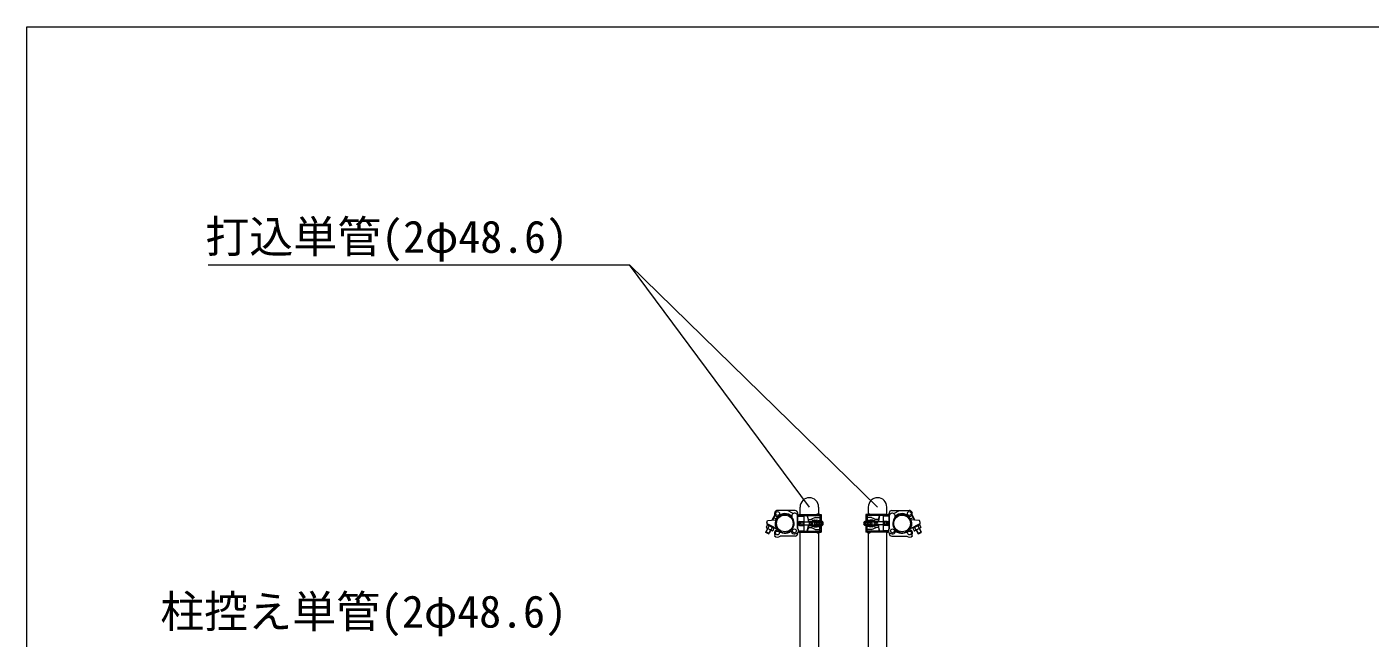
# Model space of a CAD drawing. Units: millimetres, scale not verified. Extents: x 2437 to 26587, y -17325 to 17325.
# Drawn here: x 2437 to 5957, y -2275 to -675 of the extents above; entities that cross this region are included whole.
import ezdxf
from ezdxf.enums import TextEntityAlignment as Align

# ---------------------------------------------------------------- set-up
doc = ezdxf.new("R2010")
doc.units = ezdxf.units.MM
doc.header["$LTSCALE"] = 90
for name, color, linetype, lineweight in [('0-6_ﾎﾞﾙﾄ類', 2, 'Continuous', 18), ('0-A_図面枠', 7, 'Continuous', 18), ('0-E_単管', 7, 'Continuous', 18), ('0-F_単管ｸﾗﾝﾌﾟ', 7, 'Continuous', 18), ('1-9_文字', 7, 'Continuous', 18)]:
    doc.layers.add(name, color=color, linetype=linetype, lineweight=lineweight)
doc.styles.add('ＭＳ ゴシック', font='')
doc.styles.get('ＭＳ ゴシック').set_extended_font_data('MS Gothic')

msp = doc.modelspace()

# ---------------------------------------------------------------- linework, layer by layer
at = {"layer": '0-6_ﾎﾞﾙﾄ類'}
for p, q in [((4375.09, -1986.29), (4389.64, -1994.07)), ((4377.48, -1978.5), (4378.43, -1976.73)), ((4377.48, -1978.5), (4394.79, -1987.76)), ((4395.74, -1985.99), (4378.43, -1976.73)), ((4381.81, -1980.81), (4378.46, -1987.06)), ((4390.47, -1985.44), (4387.12, -1991.7)), ((4395.74, -1985.99), (4394.79, -1987.76)), ((4758.02, -1985.99), (4775.34, -1976.73)), ((4758.02, -1985.99), (4758.97, -1987.76)), ((4758.97, -1987.76), (4776.27, -1978.5)), ((4763.3, -1985.44), (4766.64, -1991.7)), ((4778.67, -1986.29), (4764.12, -1994.07)), ((4771.95, -1980.81), (4775.29, -1987.06)), ((4776.27, -1978.5), (4775.34, -1976.73))]:
    msp.add_line(p, q, dxfattribs=at)
for points in [[(4377.48, -1978.5), (4374.14, -1984.75), (4375.09, -1986.29)], [(4394.79, -1987.76), (4391.45, -1994.01), (4389.64, -1994.07)], [(4758.97, -1987.76), (4762.31, -1994.01), (4764.12, -1994.07)], [(4776.27, -1978.5), (4779.62, -1984.75), (4778.67, -1986.29)]]:
    msp.add_lwpolyline(points, dxfattribs=at)
for centre, radius, start, end in [((4377.99, -1982.75), 4.35, 207.478, 276.246), ((4390.09, -1975.73), 16.25, 224.274, 259.45), ((4390.97, -1989.69), 4.35, 207.478, 276.246), ((4762.78, -1989.69), 4.35, 263.754, 332.522), ((4763.66, -1975.73), 16.25, 280.55, 315.726), ((4775.77, -1982.75), 4.35, 263.754, 332.522)]:
    msp.add_arc(centre, radius, start, end, dxfattribs=at)
at = {"layer": '0-A_図面枠'}
msp.add_lwpolyline([(2436.88, -675), (26586.88, -675), (26586.88, -17325), (2436.88, -17325)], close=True, dxfattribs=at)
at = {"layer": '0-E_単管'}
for p, q in [((4463.26, -1952), (4463.26, -1932)), ((4511.86, -1932), (4511.86, -1950.17)), ((4641.9, -1932), (4641.9, -1950.17)), ((4690.5, -1952), (4690.5, -1932)), ((4463.26, -4249), (4463.26, -1998)), ((4641.9, -1999.84), (4641.9, -4220.5)), ((4690.5, -4220.5), (4690.5, -1998))]:
    msp.add_line(p, q, dxfattribs=at)
msp.add_lwpolyline([(4511.86, -1999.84), (4511.86, -4250.99), (4476.07, -4250.99)], dxfattribs=at)
for centre in [(4487.56, -1932), (4666.2, -1932)]:
    msp.add_arc(centre, 24.3, 0, 180, dxfattribs=at)
at = {"layer": '0-F_単管ｸﾗﾝﾌﾟ'}
for p, q in [((4396.98, -1952.25), (4389.45, -1966.32)), ((4397.53, -1953.32), (4390.64, -1966.22)), ((4392.48, -1960.66), (4394.01, -1959.71)), ((4393.22, -1959.29), (4402.03, -1964.01)), ((4399.3, -1965.46), (4400.7, -1965.99)), ((4399.98, -1965.72), (4404.59, -1957.1)), ((4400.15, -1967.53), (4405.8, -1956.97)), ((4401.3, -1965.37), (4401.24, -1963.58)), ((4450.06, -1941.1), (4404.31, -1941.1)), ((4444.95, -1949.27), (4429.79, -1941.16)), ((4456.54, -1987.31), (4456.54, -1952.96)), ((4457.06, -1987.96), (4457.06, -1948.1)), ((4457.16, -1956), (4473.05, -1956)), ((4461.06, -1970.1), (4461.06, -1979.9)), ((4462.06, -1952), (4518.05, -1952)), ((4462.06, -1954.5), (4518.05, -1954.5)), ((4462.06, -1970), (4473.05, -1970)), ((4462.06, -1970), (4462.06, -1980)), ((4466.34, -1971), (4495.6, -1971)), ((4470.06, -1970), (4470.06, -1980)), ((4473.05, -1956), (4473.05, -1994)), ((4474.06, -1954.5), (4474.06, -1952)), ((4482.05, -1954.5), (4482.05, -1952)), ((4484.94, -1964.5), (4482.05, -1954.5)), ((4484.94, -1969.5), (4496.35, -1969.5)), ((4488.91, -1970), (4496.07, -1970)), ((4503.06, -1959.43), (4490.94, -1964.5)), ((4497.55, -1969.5), (4502.55, -1969.5)), ((4499.82, -1966), (4507.07, -1966)), ((4503.06, -1959.43), (4514.06, -1959.43)), ((4505.17, -1971), (4520.07, -1971)), ((4506.11, -1970), (4520.92, -1970)), ((4509.64, -1967.43), (4514.06, -1967.43)), ((4515.04, -1956.5), (4518.05, -1956.5)), ((4515.05, -1955.5), (4518.05, -1955.5)), ((4515.06, -1952), (4515.06, -1970)), ((4518.05, -1952), (4518.05, -1970)), ((4521.67, -1970.24), (4520.92, -1970)), ((4632.08, -1970.24), (4632.85, -1970)), ((4647.65, -1970), (4632.85, -1970)), ((4648.59, -1971), (4633.69, -1971)), ((4635.7, -1952), (4635.7, -1970)), ((4691.7, -1952), (4635.7, -1952)), ((4691.7, -1954.5), (4635.7, -1954.5)), ((4638.71, -1955.5), (4635.7, -1955.5)), ((4638.72, -1956.5), (4635.7, -1956.5)), ((4638.7, -1952), (4638.7, -1970)), ((4650.7, -1959.43), (4639.7, -1959.43)), ((4644.12, -1967.43), (4639.7, -1967.43)), ((4653.95, -1966), (4646.68, -1966)), ((4650.7, -1959.43), (4662.82, -1964.5)), ((4656.21, -1969.5), (4651.21, -1969.5)), ((4668.82, -1969.5), (4657.4, -1969.5)), ((4664.84, -1970), (4657.69, -1970)), ((4687.43, -1971), (4658.16, -1971)), ((4668.82, -1964.5), (4671.7, -1954.5)), ((4671.7, -1954.5), (4671.7, -1952)), ((4679.7, -1954.5), (4679.7, -1952)), ((4696.6, -1956), (4680.7, -1956)), ((4680.7, -1956), (4680.7, -1994)), ((4691.7, -1970), (4680.7, -1970)), ((4683.7, -1970), (4683.7, -1980)), ((4691.7, -1970), (4691.7, -1980)), ((4692.7, -1970.1), (4692.7, -1979.9)), ((4696.7, -1987.96), (4696.7, -1948.1)), ((4697.22, -1987.31), (4697.22, -1952.96)), ((4703.71, -1941.1), (4749.44, -1941.1)), ((4708.82, -1949.27), (4723.97, -1941.16)), ((4753.61, -1967.53), (4747.96, -1956.97)), ((4753.77, -1965.72), (4749.16, -1957.1)), ((4760.54, -1959.29), (4751.72, -1964.01)), ((4752.46, -1965.37), (4752.52, -1963.58)), ((4754.46, -1965.46), (4753.05, -1965.99)), ((4756.22, -1953.32), (4763.11, -1966.22)), ((4756.78, -1952.25), (4764.3, -1966.32)), ((4761.28, -1960.66), (4759.75, -1959.71)), ((4377.96, -1987.82), (4373.27, -1996.58)), ((4382.09, -2001.29), (4373.27, -1996.58)), ((4378.84, -1988.3), (4373.45, -1998.37)), ((4378.27, -1976.64), (4376.96, -1977.95)), ((4378.27, -1976.64), (4401.73, -1989.2)), ((4385.89, -1992.07), (4380.51, -2002.14)), ((4380.51, -2002.14), (4382.09, -2001.29)), ((4386.77, -1992.54), (4382.09, -2001.29)), ((4395.96, -2007.71), (4398.09, -2005.6)), ((4455.98, -2002.31), (4453.87, -2000.18)), ((4459.21, -1994), (4473.05, -1994)), ((4462.06, -1980), (4473.05, -1980)), ((4462.06, -1995.5), (4518.05, -1995.5)), ((4462.06, -1998), (4518.05, -1998)), ((4466.34, -1979), (4495.6, -1979)), ((4473.05, -1994), (4471.47, -1995.5)), ((4474.06, -1998), (4474.06, -1995.5)), ((4484.94, -1985.5), (4482.05, -1995.5)), ((4482.05, -1998), (4482.05, -1995.5)), ((4484.94, -1980.5), (4496.35, -1980.5)), ((4488.91, -1980), (4496.07, -1980)), ((4503.06, -1990.57), (4490.94, -1985.5)), ((4497.55, -1980.5), (4502.55, -1980.5)), ((4499.82, -1984), (4507.07, -1984)), ((4503.06, -1990.57), (4514.06, -1990.57)), ((4505.17, -1979), (4520.07, -1979)), ((4506.11, -1980), (4520.92, -1980)), ((4509.64, -1982.57), (4514.06, -1982.57)), ((4515.04, -1993.5), (4518.05, -1993.5)), ((4515.05, -1994.5), (4518.05, -1994.5)), ((4515.06, -1998), (4515.06, -1980)), ((4518.05, -1980), (4518.05, -1998)), ((4521.67, -1979.76), (4520.92, -1980)), ((4632.08, -1979.76), (4632.85, -1980)), ((4647.65, -1980), (4632.85, -1980)), ((4648.59, -1979), (4633.69, -1979)), ((4635.7, -1980), (4635.7, -1998)), ((4638.72, -1993.5), (4635.7, -1993.5)), ((4638.71, -1994.5), (4635.7, -1994.5)), ((4691.7, -1995.5), (4635.7, -1995.5)), ((4691.7, -1998), (4635.7, -1998)), ((4638.7, -1998), (4638.7, -1980)), ((4644.12, -1982.57), (4639.7, -1982.57)), ((4650.7, -1990.57), (4639.7, -1990.57)), ((4653.95, -1984), (4646.68, -1984)), ((4650.7, -1990.57), (4662.82, -1985.5)), ((4656.21, -1980.5), (4651.21, -1980.5)), ((4668.82, -1980.5), (4657.4, -1980.5)), ((4664.84, -1980), (4657.69, -1980)), ((4687.43, -1979), (4658.16, -1979)), ((4668.82, -1985.5), (4671.7, -1995.5)), ((4671.7, -1998), (4671.7, -1995.5)), ((4679.7, -1998), (4679.7, -1995.5)), ((4691.7, -1980), (4680.7, -1980)), ((4694.54, -1994), (4680.7, -1994)), ((4680.7, -1994), (4682.29, -1995.5)), ((4697.77, -2002.31), (4699.89, -2000.18)), ((4775.5, -1976.64), (4752.04, -1989.2)), ((4757.8, -2007.71), (4755.67, -2005.6)), ((4766.99, -1992.54), (4771.66, -2001.29)), ((4767.87, -1992.07), (4773.26, -2002.14)), ((4771.66, -2001.29), (4780.49, -1996.58)), ((4773.26, -2002.14), (4771.66, -2001.29)), ((4774.92, -1988.3), (4780.31, -1998.37)), ((4775.5, -1976.64), (4776.8, -1977.95)), ((4775.81, -1987.82), (4780.49, -1996.58)), ((4450.06, -2008.27), (4410.96, -2008.27)), ((4703.71, -2008.27), (4742.8, -2008.27))]:
    msp.add_line(p, q, dxfattribs=at)
for points in [[(4375.85, -1972.75), (4377.83, -1967.34), (4399.3, -1965.46)], [(4482.05, -1954.5), (4484.94, -1969.5), (4484.94, -1964.5), (4490.94, -1964.5)], [(4671.7, -1954.5), (4668.82, -1969.5), (4668.82, -1964.5), (4662.82, -1964.5)], [(4777.9, -1972.75), (4775.92, -1967.34), (4754.46, -1965.46)], [(4380.51, -2002.14), (4373.45, -1998.37), (4373.27, -1996.58)], [(4482.05, -1995.5), (4484.94, -1980.5), (4484.94, -1985.5), (4490.94, -1985.5)], [(4671.7, -1995.5), (4668.82, -1980.5), (4668.82, -1985.5), (4662.82, -1985.5)], [(4773.26, -2002.14), (4780.31, -1998.37), (4780.49, -1996.58)]]:
    msp.add_lwpolyline(points, dxfattribs=at)
for centre, radius in [((4404.33, -1949.1), 5), ((4423.27, -1975), 21.8), ((4730.49, -1975), 21.8), ((4749.43, -1949.1), 5), ((4403.76, -1999.95), 5), ((4448.22, -1994.51), 5), ((4705.53, -1994.51), 5), ((4750, -1999.95), 5)]:
    msp.add_circle(centre, radius, dxfattribs=at)
for centre, radius, start, end in [((4404.33, -1949.1), 8, 89.555, 294.53), ((4423.27, -1975), 25.8, 158.301, 221.08), ((4423.27, -1975), 24.3, 158.23, 141.61), ((4423.27, -1975), 25.8, 46.062, 136.061), ((4449.17, -1956.06), 8, 22.798, 204.53), ((4450.06, -1948.1), 7, 0, 90), ((4462.06, -1957), 5, 90, 180), ((4462.06, -1975), 5, 90, 270), ((4462.06, -1957), 2.5, 90, 156.422), ((4470.81, -1975), 6, 138.19, 221.81), ((4470.81, -1975), 6, 123.557, 123.564), ((4493.81, -1975), 7, 134.415, 225.585), ((4495.81, -1975), 7, 134.415, 225.585), ((4497.81, -1975), 7, 134.415, 225.585), ((4490.94, -1969.5), 5, 0, 90), ((4499.81, -1975), 7, 134.415, 225.585), ((4505.42, -1975), 10.6, 121.891, 238.109), ((4505.42, -1975), 9.6, 110.364, 249.636), ((4510.42, -1975), 9.6, 110.364, 249.636), ((4510.42, -1975), 6.6, 130.749, 229.251), ((4511.81, -1975), 7, 134.415, 225.585), ((4510.49, -1956.27), 6.25, 43.038, 136.962), ((4513.82, -1975), 7, 134.415, 225.585), ((4503.73, -1975), 9.6, 31.388, 69.636), ((4515.81, -1975), 7, 134.415, 225.585), ((4517.81, -1975), 7, 134.415, 225.585), ((4519.81, -1975), 7, 134.415, 225.585), ((4514.06, -1963.43), 4, 270, 90), ((4521.82, -1975), 7, 134.415, 225.585), ((4523.81, -1975), 7, 134.415, 225.585), ((4525.81, -1975), 7, 134.415, 225.585), ((4526.81, -1975), 7, 137.22, 222.78), ((4518.02, -1975), 6, 307.592, 52.408), ((4635.75, -1975), 6, 127.592, 232.408), ((4626.94, -1975), 7, 317.22, 42.78), ((4627.94, -1975), 7, 314.415, 45.585), ((4629.95, -1975), 7, 314.415, 45.585), ((4639.7, -1963.43), 4, 90, 270), ((4631.95, -1975), 7, 314.415, 45.585), ((4643.27, -1956.27), 6.25, 43.038, 136.962), ((4633.95, -1975), 7, 314.415, 45.585), ((4635.94, -1975), 7, 314.415, 45.585), ((4650.02, -1975), 9.6, 110.364, 148.612), ((4637.95, -1975), 7, 314.415, 45.585), ((4639.95, -1975), 7, 314.415, 45.585), ((4643.34, -1975), 9.6, 290.364, 69.636), ((4641.95, -1975), 7, 314.415, 45.585), ((4643.34, -1975), 6.6, 310.749, 49.251), ((4648.34, -1975), 9.6, 290.364, 69.636), ((4648.34, -1975), 10.6, 301.891, 58.109), ((4662.82, -1969.5), 5, 90, 180), ((4653.95, -1975), 7, 314.415, 45.585), ((4655.95, -1975), 7, 314.415, 45.585), ((4657.95, -1975), 7, 314.415, 45.585), ((4659.95, -1975), 7, 314.415, 45.585), ((4682.95, -1975), 6, 56.436, 56.443), ((4682.95, -1975), 6, 318.19, 41.81), ((4691.7, -1957), 5, 0, 90), ((4691.7, -1957), 2.5, 23.578, 90), ((4691.7, -1975), 5, 270, 90), ((4703.71, -1948.1), 7, 90, 180), ((4704.6, -1956.06), 8, 335.47, 157.202), ((4730.49, -1975), 24.3, 38.39, 21.77), ((4730.49, -1975), 25.8, 43.939, 133.938), ((4749.43, -1949.1), 8, 245.47, 90.445), ((4730.49, -1975), 25.8, 318.92, 21.699), ((4380.55, -1974.47), 5, 159.862, 224.13), ((4403.76, -1999.95), 8, 71.788, 224.862), ((4423.27, -1975.01), 25.8, 221.076, 311.075), ((4448.22, -1994.51), 8, 161.788, 314.862), ((4450.06, -2001.27), 7, 270, 0), ((4448.22, -1994.51), 11, 314.862, 40.876), ((4462.06, -1993), 5, 231.658, 270), ((4462.06, -1993), 2.5, 203.578, 270), ((4470.81, -1975), 6, 236.443, 236.462), ((4490.94, -1980.5), 5, 270, 0), ((4510.49, -1993.73), 6.25, 223.038, 316.962), ((4503.73, -1975), 9.6, 290.364, 328.612), ((4514.06, -1986.57), 4, 270, 90), ((4639.7, -1986.57), 4, 90, 270), ((4643.27, -1993.73), 6.25, 223.038, 316.962), ((4650.02, -1975), 9.6, 211.388, 249.636), ((4662.82, -1980.5), 5, 180, 270), ((4682.95, -1975), 6, 303.538, 303.557), ((4691.7, -1993), 2.5, 270, 336.422), ((4691.7, -1993), 5, 270, 308.342), ((4705.53, -1994.51), 11, 139.124, 225.138), ((4703.71, -2001.27), 7, 180, 270), ((4705.53, -1994.51), 8, 225.138, 18.212), ((4730.49, -1975.01), 25.8, 228.925, 318.924), ((4750, -1999.95), 8, 315.138, 108.212), ((4773.21, -1974.47), 5, 315.87, 20.138), ((4403.76, -1999.95), 11, 224.862, 310.876), ((4750, -1999.95), 11, 229.124, 315.138)]:
    msp.add_arc(centre, radius, start, end, dxfattribs=at)
at = {"layer": '1-9_文字'}
for p, q in [((2912.29, -1298.24), (4015.99, -1298.24)), ((4016.42, -1298.24), (4015.99, -1298.24)), ((4666.2, -1932), (4016.42, -1298.24)), ((4487.56, -1932), (4016.42, -1298.24))]:
    msp.add_line(p, q, dxfattribs=at)

# ---------------------------------------------------------------- texts
at = {"layer": '1-9_文字', "style": 'ＭＳ ゴシック'}
for s, p in [('打込単管(2φ48.6)\u3000\u3000', (2904.62, -1291.76)), ('柱控え単管(2φ48.6)\u3000\u3000', (2786.55, -2273.12))]:
    msp.add_text(s, height=84.46, dxfattribs=at).set_placement(p, align=Align.BOTTOM_LEFT)

doc.saveas('drawing.dxf')
